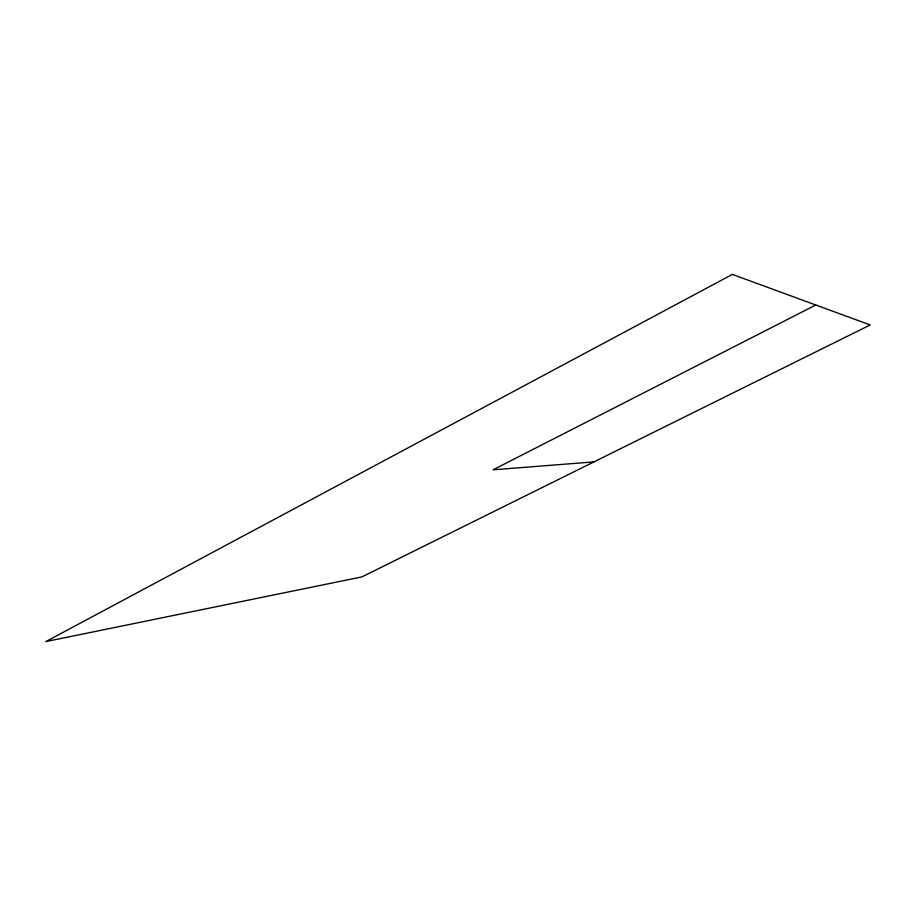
<?xml version="1.0" encoding="UTF-8"?>
<svg xmlns="http://www.w3.org/2000/svg" width="916" height="916" viewBox="0 0 916 916"><rect width="100%" height="100%" fill="white"/><g stroke="black" fill="none" stroke-linecap="round" stroke-linejoin="round"><path stroke-width="1.37" d="M815.767 304.994L493.071 469.805L593.946 461.893M732.353 274.399L45.8 641.601L361.935 576.897L870.2 324.951L732.353 274.399"/></g></svg>
